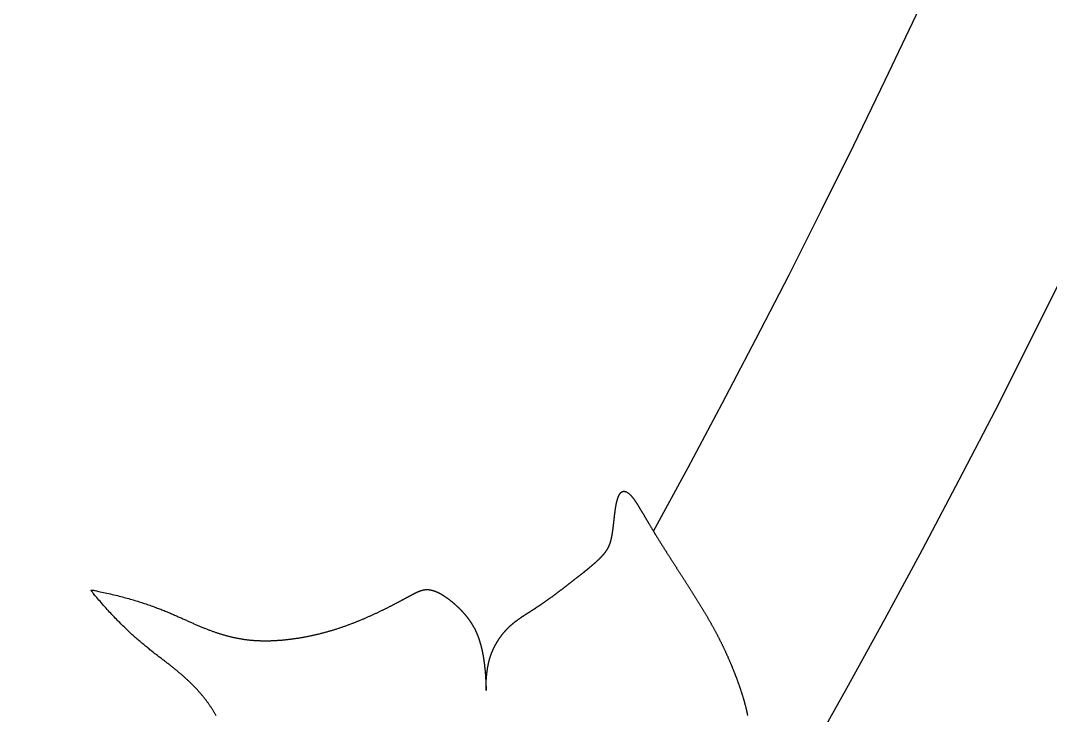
# Model space of a CAD drawing. Header units: feet. Extents: x 0 to 841, y 0 to 594.
# Drawn here: x 658.652 to 659.848, y 126.778 to 127.585 of the extents above; entities that cross this region are included whole.
import ezdxf

# ---------------------------------------------------------------- set-up
doc = ezdxf.new("R2010")
doc.units = ezdxf.units.FT
doc.header["$MEASUREMENT"] = 0
doc.layers.add('LOGO', color=7, linetype='Continuous')

# ---------------------------------------------------------------- blocks, each defined once
blk = doc.blocks.new('YOTA')
h = blk.add_hatch(color=1)
edge = h.paths.add_edge_path()
edge.add_arc((302.8865, 246.9749), 39.995, 0, 360)
edge = h.paths.add_edge_path(flags=16)
edge.add_arc((302.8865, 246.9749), 39.7003, 0, 360)
at = {"color": 2}
blk.add_lwpolyline([(331.4843, 229.7131), (331.483, 229.7153), (331.4818, 229.7174), (331.4805, 229.7196), (331.4792, 229.7217), (331.478, 229.7239), (331.4767, 229.726), (331.4754, 229.7281), (331.4741, 229.7302), (331.4728, 229.7323), (331.4715, 229.7344), (331.4702, 229.7364), (331.4689, 229.7385), (331.4675, 229.7406), (331.4662, 229.7426), (331.4649, 229.7446), (331.4635, 229.7467), (331.4621, 229.7487), (331.4608, 229.7507), (331.4594, 229.7527), (331.458, 229.7547), (331.4566, 229.7567), (331.4552, 229.7587), (331.4538, 229.7607), (331.4524, 229.7627), (331.4509, 229.7646), (331.4495, 229.7666), (331.448, 229.7686), (331.4466, 229.7705), (331.4451, 229.7725), (331.4436, 229.7744), (331.4421, 229.7763), (331.4406, 229.7783), (331.4391, 229.7802), (331.4375, 229.7821), (331.436, 229.7841), (331.4344, 229.786), (331.4329, 229.7879), (331.4313, 229.7898), (331.4297, 229.7917), (331.4281, 229.7936), (331.4265, 229.7955), (331.4248, 229.7974), (331.4232, 229.7993), (331.4215, 229.8012), (331.4199, 229.803), (331.4182, 229.8049), (331.4165, 229.8068), (331.4148, 229.8087), (331.4131, 229.8106), (331.4113, 229.8124), (331.4096, 229.8143), (331.4078, 229.8162), (331.406, 229.818), (331.4042, 229.8199), (331.4024, 229.8218), (331.4006, 229.8237), (331.3988, 229.8255), (331.3969, 229.8274), (331.395, 229.8293), (331.3932, 229.8311), (331.3913, 229.833), (331.3893, 229.8349), (331.3874, 229.8367), (331.3855, 229.8386), (331.3835, 229.8405), (331.3815, 229.8424), (331.3795, 229.8442), (331.3775, 229.8461), (331.3755, 229.848), (331.3734, 229.8499), (331.3714, 229.8518), (331.3693, 229.8536), (331.3672, 229.8555), (331.365, 229.8574), (331.3629, 229.8593), (331.3607, 229.8612), (331.3586, 229.8631), (331.3564, 229.865), (331.3542, 229.8669), (331.3519, 229.8688), (331.3497, 229.8707), (331.3474, 229.8727), (331.3451, 229.8746), (331.3428, 229.8765), (331.3405, 229.8785), (331.3381, 229.8804), (331.3358, 229.8823), (331.3334, 229.8843), (331.331, 229.8862), (331.3285, 229.8882), (331.3261, 229.8902), (331.3236, 229.8921), (331.3211, 229.8941), (331.3186, 229.8961), (331.3161, 229.8981), (331.3135, 229.9001), (331.3109, 229.9021), (331.3083, 229.9041), (331.3057, 229.9062), (331.3031, 229.9082), (331.3004, 229.9103), (331.2977, 229.9123), (331.295, 229.9144), (331.2922, 229.9165), (331.2895, 229.9186), (331.2867, 229.9208), (331.2839, 229.9229), (331.2811, 229.9251), (331.2782, 229.9272), (331.2753, 229.9294), (331.2724, 229.9317), (331.2695, 229.9339), (331.2666, 229.9362), (331.2636, 229.9385), (331.2606, 229.9408), (331.2576, 229.9431), (331.2545, 229.9455), (331.2515, 229.9479), (331.2484, 229.9503), (331.2453, 229.9528), (331.2421, 229.9553), (331.2389, 229.9578), (331.2357, 229.9604), (331.2325, 229.963), (331.2293, 229.9656), (331.226, 229.9683), (331.2227, 229.971), (331.2194, 229.9737), (331.216, 229.9765), (331.2126, 229.9793), (331.2092, 229.9822), (331.2058, 229.9851), (331.2023, 229.9881), (331.1989, 229.9911), (331.1953, 229.9941), (331.1918, 229.9972), (331.1882, 230.0003), (331.1846, 230.0035), (331.181, 230.0067), (331.1773, 230.01), (331.1737, 230.0134), (331.17, 230.0168), (331.1662, 230.0202), (331.1624, 230.0237), (331.1587, 230.0273), (331.1548, 230.0309), (331.151, 230.0346), (331.1471, 230.0383), (331.1432, 230.0421), (331.1392, 230.0459), (331.1353, 230.0499), (331.1313, 230.0538), (331.1272, 230.0579), (331.1232, 230.062), (331.1191, 230.0662), (331.1149, 230.0704), (331.1108, 230.0747), (331.1066, 230.0791), (331.1024, 230.0835), (331.0981, 230.0881), (331.0939, 230.0927), (331.0896, 230.0973), (331.0852, 230.1021), (331.0808, 230.1069), (331.0764, 230.1118), (331.072, 230.1168), (331.0675, 230.1218), (331.0631, 230.1269), (331.0587, 230.1319), (331.0544, 230.1369), (331.0502, 230.1417), (331.0462, 230.1464), (331.0424, 230.1508), (331.0389, 230.155), (331.0356, 230.1588), (331.0327, 230.1622), (331.0302, 230.1652), (331.028, 230.1678), (331.0262, 230.1701), (331.0247, 230.172), (331.0236, 230.1735), (331.0227, 230.1748), (331.0221, 230.1758), (331.0217, 230.1767), (331.0217, 230.1773), (331.0218, 230.1778), (331.0221, 230.1781), (331.0227, 230.1783), (331.0236, 230.1784), (331.0248, 230.1784), (331.0264, 230.1782), (331.0283, 230.1779), (331.0307, 230.1775), (331.0335, 230.177), (331.0368, 230.1763), (331.0407, 230.1755), (331.045, 230.1746), (331.0499, 230.1735), (331.0553, 230.1724), (331.061, 230.1712), (331.067, 230.1699), (331.0732, 230.1685), (331.0796, 230.167), (331.0862, 230.1656), (331.0927, 230.164), (331.0993, 230.1625), (331.1058, 230.161), (331.1122, 230.1594), (331.1185, 230.1578), (331.1247, 230.1563), (331.1309, 230.1547), (331.137, 230.1531), (331.143, 230.1515), (331.1489, 230.1499), (331.1547, 230.1483), (331.1605, 230.1467), (331.1662, 230.1451), (331.1718, 230.1435), (331.1773, 230.1418), (331.1828, 230.1402), (331.1882, 230.1386), (331.1936, 230.1369), (331.1988, 230.1353), (331.204, 230.1336), (331.2091, 230.132), (331.2142, 230.1303), (331.2192, 230.1287), (331.2241, 230.127), (331.229, 230.1254), (331.2338, 230.1237), (331.2386, 230.1221), (331.2432, 230.1204), (331.2479, 230.1188), (331.2524, 230.1171), (331.257, 230.1154), (331.2614, 230.1138), (331.2658, 230.1121), (331.2702, 230.1105), (331.2745, 230.1088), (331.2787, 230.1072), (331.2829, 230.1056), (331.287, 230.1039), (331.2911, 230.1023), (331.2951, 230.1006), (331.2991, 230.099), (331.3031, 230.0974), (331.307, 230.0958), (331.3108, 230.0942), (331.3147, 230.0926), (331.3184, 230.091), (331.3222, 230.0894), (331.3258, 230.0878), (331.3295, 230.0862), (331.3331, 230.0846), (331.3367, 230.0831), (331.3402, 230.0815), (331.3437, 230.08), (331.3472, 230.0784), (331.3506, 230.0769), (331.354, 230.0754), (331.3573, 230.0739), (331.3607, 230.0724), (331.364, 230.0709), (331.3673, 230.0694), (331.3705, 230.068), (331.3737, 230.0665), (331.3769, 230.0651), (331.3801, 230.0636), (331.3832, 230.0622), (331.3863, 230.0608), (331.3894, 230.0594), (331.3925, 230.0581), (331.3956, 230.0567), (331.3986, 230.0554), (331.4016, 230.054), (331.4046, 230.0527), (331.4076, 230.0514), (331.4105, 230.0501), (331.4135, 230.0489), (331.4164, 230.0476), (331.4193, 230.0464), (331.4222, 230.0451), (331.4251, 230.0439), (331.428, 230.0427), (331.4308, 230.0416), (331.4336, 230.0404), (331.4365, 230.0392), (331.4393, 230.0381), (331.4421, 230.037), (331.4449, 230.0359), (331.4476, 230.0348), (331.4504, 230.0337), (331.4531, 230.0327), (331.4558, 230.0316), (331.4586, 230.0306), (331.4613, 230.0296), (331.464, 230.0286), (331.4666, 230.0276), (331.4693, 230.0266), (331.472, 230.0257), (331.4746, 230.0247), (331.4773, 230.0238), (331.4799, 230.0229), (331.4825, 230.022), (331.4851, 230.0211), (331.4877, 230.0202), (331.4903, 230.0194), (331.4929, 230.0185), (331.4955, 230.0177), (331.498, 230.0169), (331.5006, 230.0161), (331.5031, 230.0153), (331.5057, 230.0145), (331.5082, 230.0138), (331.5107, 230.013), (331.5132, 230.0123), (331.5157, 230.0116), (331.5183, 230.0109), (331.5207, 230.0102), (331.5232, 230.0095), (331.5257, 230.0089), (331.5282, 230.0082), (331.5307, 230.0076), (331.5332, 230.0069), (331.5356, 230.0063), (331.5381, 230.0057), (331.5405, 230.0051), (331.543, 230.0046), (331.5454, 230.004), (331.5479, 230.0035), (331.5503, 230.0029), (331.5527, 230.0024), (331.5552, 230.0019), (331.5576, 230.0014), (331.56, 230.0009), (331.5625, 230.0004), (331.5649, 230), (331.5673, 229.9995), (331.5697, 229.9991), (331.5721, 229.9987), (331.5746, 229.9982), (331.577, 229.9978), (331.5794, 229.9975), (331.5818, 229.9971), (331.5842, 229.9967), (331.5866, 229.9964), (331.5891, 229.996), (331.5915, 229.9957), (331.5939, 229.9954), (331.5963, 229.9951), (331.5987, 229.9948), (331.6011, 229.9945), (331.6036, 229.9942), (331.606, 229.994), (331.6084, 229.9937), (331.6108, 229.9935), (331.6133, 229.9932), (331.6157, 229.993), (331.6182, 229.9928), (331.6206, 229.9926), (331.623, 229.9924), (331.6255, 229.9923), (331.6279, 229.9921), (331.6304, 229.992), (331.6329, 229.9918), (331.6353, 229.9917), (331.6378, 229.9916), (331.6403, 229.9915), (331.6428, 229.9914), (331.6452, 229.9913), (331.6477, 229.9912), (331.6502, 229.9911), (331.6527, 229.9911), (331.6553, 229.991), (331.6578, 229.991), (331.6603, 229.991), (331.6628, 229.9909), (331.6654, 229.9909), (331.6679, 229.9909), (331.6705, 229.991), (331.673, 229.991), (331.6756, 229.991), (331.6782, 229.9911), (331.6807, 229.9911), (331.6833, 229.9912), (331.6859, 229.9912), (331.6885, 229.9913), (331.6911, 229.9914), (331.6937, 229.9915), (331.6964, 229.9916), (331.699, 229.9918), (331.7016, 229.9919), (331.7042, 229.992), (331.7069, 229.9922), (331.7095, 229.9923), (331.7122, 229.9925), (331.7148, 229.9927), (331.7175, 229.9929), (331.7202, 229.9931), (331.7228, 229.9933), (331.7255, 229.9935), (331.7282, 229.9937), (331.7309, 229.994), (331.7336, 229.9942), (331.7363, 229.9945), (331.739, 229.9947), (331.7417, 229.995), (331.7444, 229.9953), (331.7471, 229.9956), (331.7498, 229.9959), (331.7526, 229.9962), (331.7553, 229.9965), (331.758, 229.9969), (331.7608, 229.9972), (331.7635, 229.9976), (331.7662, 229.9979), (331.769, 229.9983), (331.7717, 229.9987), (331.7745, 229.9991), (331.7772, 229.9995), (331.78, 229.9999), (331.7828, 230.0003), (331.7855, 230.0007), (331.7883, 230.0011), (331.7911, 230.0016), (331.7938, 230.002), (331.7966, 230.0025), (331.7994, 230.003), (331.8022, 230.0035), (331.805, 230.0039), (331.8077, 230.0044), (331.8105, 230.005), (331.8133, 230.0055), (331.8161, 230.006), (331.8189, 230.0065), (331.8217, 230.0071), (331.8245, 230.0076), (331.8273, 230.0082), (331.8301, 230.0088), (331.8329, 230.0094), (331.8357, 230.0099), (331.8385, 230.0105), (331.8413, 230.0112), (331.8441, 230.0118), (331.8469, 230.0124), (331.8497, 230.013), (331.8525, 230.0137), (331.8553, 230.0143), (331.8581, 230.015), (331.8609, 230.0157), (331.8637, 230.0163), (331.8665, 230.017), (331.8693, 230.0177), (331.8721, 230.0184), (331.8749, 230.0191), (331.8777, 230.0199), (331.8805, 230.0206), (331.8833, 230.0213), (331.8861, 230.0221), (331.8889, 230.0228), (331.8917, 230.0236), (331.8945, 230.0244), (331.8973, 230.0252), (331.9001, 230.026), (331.9029, 230.0268), (331.9057, 230.0276), (331.9084, 230.0284), (331.9112, 230.0292), (331.914, 230.0301), (331.9168, 230.0309), (331.9196, 230.0318), (331.9224, 230.0326), (331.9251, 230.0335), (331.9279, 230.0344), (331.9307, 230.0353), (331.9335, 230.0362), (331.9362, 230.0371), (331.939, 230.038), (331.9418, 230.0389), (331.9445, 230.0398), (331.9473, 230.0408), (331.95, 230.0417), (331.9528, 230.0426), (331.9555, 230.0436), (331.9583, 230.0446), (331.961, 230.0455), (331.9637, 230.0465), (331.9664, 230.0475), (331.9692, 230.0485), (331.9719, 230.0495), (331.9746, 230.0505), (331.9773, 230.0515), (331.98, 230.0525), (331.9827, 230.0535), (331.9854, 230.0546), (331.9881, 230.0556), (331.9908, 230.0566), (331.9934, 230.0577), (331.9961, 230.0587), (331.9988, 230.0598), (332.0014, 230.0608), (332.004, 230.0619), (332.0067, 230.0629), (332.0093, 230.064), (332.0119, 230.0651), (332.0146, 230.0661), (332.0172, 230.0672), (332.0198, 230.0683), (332.0224, 230.0694), (332.0249, 230.0705), (332.0275, 230.0716), (332.0301, 230.0726), (332.0326, 230.0737), (332.0352, 230.0748), (332.0377, 230.0759), (332.0403, 230.077), (332.0428, 230.0781), (332.0453, 230.0792), (332.0478, 230.0803), (332.0503, 230.0814), (332.0528, 230.0825), (332.0552, 230.0836), (332.0577, 230.0847), (332.0601, 230.0859), (332.0626, 230.087), (332.065, 230.0881), (332.0674, 230.0892), (332.0698, 230.0903), (332.0722, 230.0914), (332.0746, 230.0925), (332.077, 230.0936), (332.0793, 230.0947), (332.0817, 230.0958), (332.084, 230.0969), (332.0863, 230.098), (332.0886, 230.0991), (332.0909, 230.1002), (332.0932, 230.1013), (332.0955, 230.1024), (332.0977, 230.1035), (332.1, 230.1045), (332.1022, 230.1056), (332.1044, 230.1067), (332.1066, 230.1078), (332.1088, 230.1089), (332.111, 230.1099), (332.1131, 230.111), (332.1153, 230.1121), (332.1174, 230.1131), (332.1195, 230.1142), (332.1216, 230.1152), (332.1237, 230.1163), (332.1257, 230.1173), (332.1278, 230.1184), (332.1298, 230.1194), (332.1318, 230.1204), (332.1338, 230.1214), (332.1358, 230.1224), (332.1377, 230.1235), (332.1397, 230.1245), (332.1416, 230.1255), (332.1435, 230.1265), (332.1454, 230.1274), (332.1473, 230.1284), (332.1492, 230.1294), (332.151, 230.1304), (332.1528, 230.1313), (332.1546, 230.1323), (332.1564, 230.1332), (332.1582, 230.1341), (332.1599, 230.1351), (332.1617, 230.136), (332.1634, 230.1369), (332.1651, 230.1378), (332.1667, 230.1387), (332.1684, 230.1396), (332.17, 230.1405), (332.1716, 230.1414), (332.1732, 230.1422), (332.1748, 230.1431), (332.1764, 230.1439), (332.1779, 230.1448), (332.1794, 230.1456), (332.181, 230.1464), (332.1824, 230.1472), (332.1839, 230.148), (332.1854, 230.1488), (332.1868, 230.1496), (332.1882, 230.1504), (332.1896, 230.1511), (332.191, 230.1519), (332.1924, 230.1526), (332.1937, 230.1534), (332.1951, 230.1541), (332.1964, 230.1548), (332.1977, 230.1555), (332.199, 230.1562), (332.2002, 230.1569), (332.2015, 230.1576), (332.2028, 230.1583), (332.204, 230.1589), (332.2052, 230.1596), (332.2064, 230.1602), (332.2076, 230.1609), (332.2088, 230.1615), (332.2099, 230.1621), (332.2111, 230.1627), (332.2122, 230.1633), (332.2134, 230.1639), (332.2145, 230.1645), (332.2156, 230.165), (332.2167, 230.1656), (332.2178, 230.1661), (332.2188, 230.1667), (332.2199, 230.1672), (332.2209, 230.1677), (332.222, 230.1682), (332.223, 230.1687), (332.224, 230.1692), (332.225, 230.1697), (332.226, 230.1702), (332.227, 230.1706), (332.228, 230.1711), (332.229, 230.1715), (332.2299, 230.1719), (332.2309, 230.1723), (332.2319, 230.1727), (332.2328, 230.1731), (332.2337, 230.1735), (332.2347, 230.1739), (332.2356, 230.1743), (332.2365, 230.1746), (332.2374, 230.175), (332.2383, 230.1753), (332.2392, 230.1756), (332.2401, 230.176), (332.241, 230.1763), (332.2418, 230.1766), (332.2427, 230.1768), (332.2436, 230.1771), (332.2445, 230.1774), (332.2453, 230.1776), (332.2462, 230.1779), (332.247, 230.1781), (332.2479, 230.1783), (332.2487, 230.1785), (332.2496, 230.1787), (332.2504, 230.1789), (332.2512, 230.1791), (332.2521, 230.1792), (332.2529, 230.1794), (332.2537, 230.1795), (332.2546, 230.1797), (332.2554, 230.1798), (332.2562, 230.1799), (332.2571, 230.18), (332.2579, 230.1801), (332.2587, 230.1802), (332.2595, 230.1803), (332.2604, 230.1803), (332.2612, 230.1804), (332.262, 230.1804), (332.2628, 230.1804), (332.2637, 230.1804), (332.2645, 230.1804), (332.2653, 230.1804), (332.2662, 230.1804), (332.267, 230.1804), (332.2678, 230.1803), (332.2687, 230.1803), (332.2695, 230.1802), (332.2704, 230.1801), (332.2712, 230.18), (332.2721, 230.1799), (332.2729, 230.1798), (332.2738, 230.1797), (332.2747, 230.1796), (332.2755, 230.1794), (332.2764, 230.1793), (332.2773, 230.1791), (332.2781, 230.1789), (332.279, 230.1787), (332.2799, 230.1785), (332.2808, 230.1783), (332.2817, 230.1781), (332.2826, 230.1778), (332.2835, 230.1776), (332.2844, 230.1773), (332.2853, 230.1771), (332.2862, 230.1768), (332.2871, 230.1765), (332.288, 230.1762), (332.289, 230.1759), (332.2899, 230.1756), (332.2908, 230.1753), (332.2917, 230.1749), (332.2927, 230.1746), (332.2936, 230.1742), (332.2945, 230.1739), (332.2955, 230.1735), (332.2964, 230.1731), (332.2974, 230.1727), (332.2983, 230.1723), (332.2993, 230.1719), (332.3002, 230.1715), (332.3012, 230.171), (332.3021, 230.1706), (332.3031, 230.1701), (332.3041, 230.1697), (332.305, 230.1692), (332.306, 230.1687), (332.3069, 230.1682), (332.3079, 230.1677), (332.3089, 230.1672), (332.3099, 230.1667), (332.3108, 230.1662), (332.3118, 230.1657), (332.3128, 230.1652), (332.3138, 230.1646), (332.3148, 230.1641), (332.3157, 230.1635), (332.3167, 230.1629), (332.3177, 230.1624), (332.3187, 230.1618), (332.3197, 230.1612), (332.3207, 230.1606), (332.3217, 230.16), (332.3227, 230.1594), (332.3236, 230.1588), (332.3246, 230.1581), (332.3256, 230.1575), (332.3266, 230.1569), (332.3276, 230.1562), (332.3286, 230.1556), (332.3296, 230.1549), (332.3306, 230.1542), (332.3316, 230.1536), (332.3326, 230.1529), (332.3336, 230.1522), (332.3346, 230.1515), (332.3356, 230.1508), (332.3366, 230.1501), (332.3376, 230.1494), (332.3386, 230.1487), (332.3396, 230.1479), (332.3406, 230.1472), (332.3416, 230.1465), (332.3426, 230.1457), (332.3436, 230.145), (332.3446, 230.1442), (332.3456, 230.1435), (332.3466, 230.1427), (332.3476, 230.142), (332.3485, 230.1412), (332.3495, 230.1404), (332.3505, 230.1396), (332.3515, 230.1388), (332.3525, 230.138), (332.3535, 230.1373), (332.3545, 230.1365), (332.3555, 230.1356), (332.3565, 230.1348), (332.3574, 230.134), (332.3584, 230.1332), (332.3594, 230.1324), (332.3604, 230.1316), (332.3614, 230.1307), (332.3623, 230.1299), (332.3633, 230.1291), (332.3643, 230.1282), (332.3652, 230.1274), (332.3662, 230.1265), (332.3672, 230.1257), (332.3681, 230.1248), (332.3691, 230.1239), (332.3701, 230.1231), (332.371, 230.1222), (332.372, 230.1213), (332.3729, 230.1205), (332.3739, 230.1196), (332.3748, 230.1187), (332.3758, 230.1178), (332.3767, 230.1169), (332.3777, 230.1161), (332.3786, 230.1152), (332.3795, 230.1143), (332.3805, 230.1134), (332.3814, 230.1125), (332.3823, 230.1115), (332.3833, 230.1106), (332.3842, 230.1097), (332.3851, 230.1088), (332.386, 230.1079), (332.3869, 230.107), (332.3879, 230.106), (332.3888, 230.1051), (332.3897, 230.1042), (332.3906, 230.1032), (332.3915, 230.1023), (332.3924, 230.1013), (332.3933, 230.1004), (332.3941, 230.0994), (332.395, 230.0985), (332.3959, 230.0975), (332.3968, 230.0965), (332.3977, 230.0956), (332.3985, 230.0946), (332.3994, 230.0936), (332.4003, 230.0926), (332.4011, 230.0917), (332.402, 230.0907), (332.4029, 230.0897), (332.4037, 230.0887), (332.4046, 230.0877), (332.4054, 230.0867), (332.4063, 230.0857), (332.4071, 230.0847), (332.4079, 230.0836), (332.4088, 230.0826), (332.4096, 230.0816), (332.4104, 230.0806), (332.4112, 230.0795), (332.412, 230.0785), (332.4128, 230.0775), (332.4137, 230.0764), (332.4145, 230.0754), (332.4153, 230.0743), (332.416, 230.0733), (332.4168, 230.0722), (332.4176, 230.0711), (332.4184, 230.0701), (332.4192, 230.069), (332.4199, 230.0679), (332.4207, 230.0668), (332.4215, 230.0657), (332.4222, 230.0647), (332.423, 230.0636), (332.4237, 230.0625), (332.4245, 230.0613), (332.4252, 230.0602), (332.426, 230.0591), (332.4267, 230.058), (332.4274, 230.0569), (332.4281, 230.0558), (332.4289, 230.0546), (332.4296, 230.0535), (332.4303, 230.0523), (332.431, 230.0512), (332.4317, 230.05), (332.4324, 230.0489), (332.4331, 230.0477), (332.4337, 230.0466), (332.4344, 230.0454), (332.4351, 230.0442), (332.4358, 230.043), (332.4364, 230.0419), (332.4371, 230.0407), (332.4377, 230.0395), (332.4384, 230.0383), (332.439, 230.0371), (332.4396, 230.0359), (332.4403, 230.0347), (332.4409, 230.0334), (332.4415, 230.0322), (332.4421, 230.031), (332.4427, 230.0297), (332.4433, 230.0285), (332.4439, 230.0273), (332.4445, 230.026), (332.4451, 230.0248), (332.4457, 230.0235), (332.4462, 230.0222), (332.4468, 230.021), (332.4474, 230.0197), (332.4479, 230.0184), (332.4485, 230.0171), (332.449, 230.0159), (332.4496, 230.0146), (332.4501, 230.0133), (332.4506, 230.012), (332.4511, 230.0106), (332.4516, 230.0093), (332.4522, 230.008), (332.4527, 230.0067), (332.4531, 230.0054), (332.4536, 230.004), (332.4541, 230.0027), (332.4546, 230.0014), (332.4551, 230), (332.4555, 229.9987), (332.456, 229.9973), (332.4565, 229.996), (332.4569, 229.9946), (332.4574, 229.9932), (332.4578, 229.9919), (332.4582, 229.9905), (332.4587, 229.9891), (332.4591, 229.9878), (332.4595, 229.9864), (332.4599, 229.985), (332.4603, 229.9836), (332.4607, 229.9822), (332.4611, 229.9808), (332.4615, 229.9795), (332.4619, 229.9781), (332.4623, 229.9767), (332.4627, 229.9753), (332.463, 229.9739), (332.4634, 229.9725), (332.4638, 229.9711), (332.4641, 229.9696), (332.4645, 229.9682), (332.4648, 229.9668), (332.4652, 229.9654), (332.4655, 229.964), (332.4659, 229.9626), (332.4662, 229.9612), (332.4665, 229.9598), (332.4668, 229.9583), (332.4672, 229.9569), (332.4675, 229.9555), (332.4678, 229.9541), (332.4681, 229.9526), (332.4684, 229.9512), (332.4687, 229.9498), (332.469, 229.9484), (332.4692, 229.9469), (332.4695, 229.9455), (332.4698, 229.9441), (332.4701, 229.9427), (332.4703, 229.9413), (332.4706, 229.9398), (332.4709, 229.9384), (332.4711, 229.937), (332.4714, 229.9356), (332.4716, 229.9341), (332.4719, 229.9327), (332.4721, 229.9313), (332.4724, 229.9299), (332.4726, 229.9284), (332.4728, 229.927), (332.473, 229.9256), (332.4733, 229.9242), (332.4735, 229.9228), (332.4737, 229.9214), (332.4739, 229.92), (332.4741, 229.9185), (332.4743, 229.9171), (332.4745, 229.9157), (332.4747, 229.9143), (332.4749, 229.9129), (332.4751, 229.9115), (332.4753, 229.9101), (332.4755, 229.9087), (332.4757, 229.9073), (332.4758, 229.9059), (332.476, 229.9046), (332.4762, 229.9032), (332.4764, 229.9018), (332.4765, 229.9004), (332.4767, 229.899), (332.4768, 229.8977), (332.477, 229.8963), (332.4772, 229.8949), (332.4773, 229.8936), (332.4775, 229.8922), (332.4776, 229.8908), (332.4777, 229.8895), (332.4779, 229.8881), (332.478, 229.8868), (332.4781, 229.8854), (332.4783, 229.8841), (332.4784, 229.8828), (332.4785, 229.8814), (332.4787, 229.8801), (332.4788, 229.8788), (332.4789, 229.8775), (332.479, 229.8762), (332.4791, 229.8749), (332.4792, 229.8736), (332.4793, 229.8723), (332.4794, 229.871), (332.4796, 229.8697), (332.4797, 229.8684), (332.4798, 229.8672), (332.4798, 229.8659), (332.4799, 229.8647), (332.48, 229.8634), (332.4801, 229.8622), (332.4802, 229.8609), (332.4803, 229.8597), (332.4804, 229.8585), (332.4805, 229.8573), (332.4805, 229.8561), (332.4806, 229.8549), (332.4807, 229.8537), (332.4808, 229.8525), (332.4808, 229.8514), (332.4809, 229.8502), (332.481, 229.8491), (332.481, 229.848), (332.4811, 229.8468), (332.4812, 229.8457), (332.4812, 229.8446), (332.4813, 229.8435), (332.4813, 229.8424), (332.4814, 229.8414), (332.4815, 229.8403), (332.4815, 229.8393), (332.4816, 229.8382), (332.4816, 229.8372), (332.4817, 229.8362), (332.4817, 229.8352), (332.4817, 229.8342), (332.4818, 229.8333), (332.4818, 229.8323), (332.4819, 229.8314), (332.4819, 229.8305), (332.4819, 229.8295), (332.482, 229.8286), (332.482, 229.8278), (332.482, 229.8269), (332.4821, 229.826), (332.4821, 229.8252), (332.4821, 229.8244), (332.4821, 229.8236), (332.4822, 229.8228), (332.4822, 229.822), (332.4822, 229.8213), (332.4822, 229.8205), (332.4823, 229.8198), (332.4823, 229.8191), (332.4823, 229.8184), (332.4823, 229.8177), (332.4823, 229.8171), (332.4823, 229.8164), (332.4824, 229.8158), (332.4824, 229.8152), (332.4824, 229.8146), (332.4824, 229.8141), (332.4824, 229.8135), (332.4824, 229.813), (332.4824, 229.8125), (332.4824, 229.812), (332.4824, 229.8116), (332.4824, 229.8111), (332.4824, 229.8107), (332.4824, 229.8103), (332.4824, 229.81), (332.4824, 229.8096), (332.4824, 229.8093), (332.4824, 229.809), (332.4824, 229.8087), (332.4824, 229.8084), (332.4824, 229.8081), (332.4824, 229.8079), (332.4824, 229.8077), (332.4824, 229.8075), (332.4824, 229.8074), (332.4824, 229.8073), (332.4824, 229.8072), (332.4824, 229.8071), (332.4824, 229.807), (332.4824, 229.807), (332.4824, 229.807), (332.4824, 229.807), (332.4824, 229.807), (332.4824, 229.8071), (332.4824, 229.8072), (332.4824, 229.8073), (332.4824, 229.8075), (332.4823, 229.8076), (332.4823, 229.8078), (332.4823, 229.8081), (332.4823, 229.8083), (332.4823, 229.8086), (332.4823, 229.8089), (332.4823, 229.8092), (332.4823, 229.8096), (332.4823, 229.81), (332.4823, 229.8104), (332.4823, 229.8108), (332.4823, 229.8113), (332.4823, 229.8118), (332.4823, 229.8123), (332.4822, 229.8128), (332.4822, 229.8134), (332.4822, 229.8139), (332.4822, 229.8146), (332.4822, 229.8152), (332.4822, 229.8158), (332.4822, 229.8165), (332.4822, 229.8172), (332.4822, 229.8179), (332.4822, 229.8187), (332.4823, 229.8194), (332.4823, 229.8202), (332.4823, 229.821), (332.4823, 229.8219), (332.4823, 229.8227), (332.4823, 229.8236), (332.4823, 229.8245), (332.4824, 229.8254), (332.4824, 229.8263), (332.4824, 229.8272), (332.4824, 229.8282), (332.4825, 229.8292), (332.4825, 229.8302), (332.4825, 229.8312), (332.4826, 229.8322), (332.4826, 229.8333), (332.4826, 229.8343), (332.4827, 229.8354), (332.4827, 229.8365), (332.4828, 229.8376), (332.4828, 229.8387), (332.4829, 229.8399), (332.483, 229.841), (332.483, 229.8422), (332.4831, 229.8434), (332.4832, 229.8446), (332.4832, 229.8458), (332.4833, 229.847), (332.4834, 229.8483), (332.4835, 229.8495), (332.4836, 229.8508), (332.4837, 229.852), (332.4838, 229.8533), (332.4839, 229.8546), (332.484, 229.8559), (332.4841, 229.8572), (332.4842, 229.8586), (332.4843, 229.8599), (332.4845, 229.8613), (332.4846, 229.8626), (332.4847, 229.864), (332.4849, 229.8653), (332.485, 229.8667), (332.4852, 229.8681), (332.4853, 229.8695), (332.4855, 229.8709), (332.4856, 229.8723), (332.4858, 229.8737), (332.486, 229.8751), (332.4862, 229.8766), (332.4864, 229.878), (332.4866, 229.8794), (332.4868, 229.8809), (332.487, 229.8823), (332.4872, 229.8838), (332.4874, 229.8852), (332.4876, 229.8867), (332.4879, 229.8882), (332.4881, 229.8896), (332.4883, 229.8911), (332.4886, 229.8926), (332.4888, 229.894), (332.4891, 229.8955), (332.4894, 229.897), (332.4897, 229.8984), (332.4899, 229.8999), (332.4902, 229.9014), (332.4905, 229.9029), (332.4908, 229.9044), (332.4911, 229.9058), (332.4915, 229.9073), (332.4918, 229.9088), (332.4921, 229.9103), (332.4925, 229.9117), (332.4928, 229.9132), (332.4932, 229.9147), (332.4936, 229.9161), (332.4939, 229.9176), (332.4943, 229.919), (332.4947, 229.9205), (332.4951, 229.9219), (332.4955, 229.9234), (332.4959, 229.9248), (332.4963, 229.9263), (332.4968, 229.9277), (332.4972, 229.9291), (332.4977, 229.9306), (332.4981, 229.932), (332.4986, 229.9334), (332.499, 229.9348), (332.4995, 229.9362), (332.5, 229.9376), (332.5005, 229.939), (332.501, 229.9404), (332.5015, 229.9418), (332.502, 229.9432), (332.5025, 229.9446), (332.5031, 229.946), (332.5036, 229.9473), (332.5041, 229.9487), (332.5047, 229.9501), (332.5053, 229.9514), (332.5058, 229.9528), (332.5064, 229.9541), (332.507, 229.9554), (332.5076, 229.9568), (332.5082, 229.9581), (332.5088, 229.9594), (332.5094, 229.9608), (332.51, 229.9621), (332.5106, 229.9634), (332.5112, 229.9647), (332.5119, 229.966), (332.5125, 229.9673), (332.5131, 229.9686), (332.5138, 229.9699), (332.5145, 229.9712), (332.5151, 229.9724), (332.5158, 229.9737), (332.5165, 229.975), (332.5172, 229.9762), (332.5178, 229.9775), (332.5185, 229.9787), (332.5192, 229.98), (332.52, 229.9812), (332.5207, 229.9825), (332.5214, 229.9837), (332.5221, 229.9849), (332.5228, 229.9861), (332.5236, 229.9873), (332.5243, 229.9885), (332.5251, 229.9897), (332.5258, 229.9909), (332.5266, 229.9921), (332.5273, 229.9933), (332.5281, 229.9945), (332.5289, 229.9957), (332.5297, 229.9968), (332.5304, 229.998), (332.5312, 229.9991), (332.532, 230.0003), (332.5328, 230.0014), (332.5336, 230.0026), (332.5344, 230.0037), (332.5352, 230.0048), (332.5361, 230.006), (332.5369, 230.0071), (332.5377, 230.0082), (332.5385, 230.0093), (332.5394, 230.0104), (332.5402, 230.0115), (332.541, 230.0126), (332.5419, 230.0137), (332.5427, 230.0147), (332.5436, 230.0158), (332.5445, 230.0169), (332.5453, 230.0179), (332.5462, 230.019), (332.5471, 230.02), (332.5479, 230.0211), (332.5488, 230.0221), (332.5497, 230.0231), (332.5506, 230.0241), (332.5515, 230.0252), (332.5524, 230.0262), (332.5533, 230.0272), (332.5542, 230.0282), (332.5551, 230.0292), (332.556, 230.0301), (332.5569, 230.0311), (332.5578, 230.0321), (332.5587, 230.0331), (332.5596, 230.034), (332.5605, 230.035), (332.5615, 230.0359), (332.5624, 230.0368), (332.5633, 230.0378), (332.5643, 230.0387), (332.5652, 230.0396), (332.5661, 230.0405), (332.5671, 230.0414), (332.568, 230.0424), (332.569, 230.0432), (332.5699, 230.0441), (332.5709, 230.045), (332.5718, 230.0459), (332.5728, 230.0468), (332.5738, 230.0476), (332.5747, 230.0485), (332.5757, 230.0493), (332.5766, 230.0502), (332.5776, 230.051), (332.5786, 230.0519), (332.5796, 230.0527), (332.5805, 230.0535), (332.5815, 230.0544), (332.5825, 230.0552), (332.5835, 230.056), (332.5845, 230.0568), (332.5855, 230.0576), (332.5865, 230.0584), (332.5875, 230.0592), (332.5885, 230.06), (332.5895, 230.0608), (332.5905, 230.0616), (332.5915, 230.0623), (332.5925, 230.0631), (332.5935, 230.0639), (332.5945, 230.0646), (332.5955, 230.0654), (332.5965, 230.0662), (332.5976, 230.0669), (332.5986, 230.0677), (332.5996, 230.0684), (332.6006, 230.0692), (332.6017, 230.0699), (332.6027, 230.0707), (332.6037, 230.0714), (332.6048, 230.0721), (332.6058, 230.0729), (332.6069, 230.0736), (332.6079, 230.0743), (332.609, 230.0751), (332.61, 230.0758), (332.6111, 230.0765), (332.6121, 230.0772), (332.6132, 230.078), (332.6142, 230.0787), (332.6153, 230.0794), (332.6164, 230.0801), (332.6175, 230.0808), (332.6185, 230.0815), (332.6196, 230.0823), (332.6207, 230.083), (332.6218, 230.0837), (332.6228, 230.0844), (332.6239, 230.0851), (332.625, 230.0858), (332.6261, 230.0865), (332.6272, 230.0872), (332.6283, 230.0879), (332.6294, 230.0887), (332.6305, 230.0894), (332.6316, 230.0901), (332.6327, 230.0908), (332.6338, 230.0915), (332.6349, 230.0922), (332.636, 230.0929), (332.6371, 230.0936), (332.6383, 230.0943), (332.6394, 230.0951), (332.6405, 230.0958), (332.6416, 230.0965), (332.6428, 230.0972), (332.6439, 230.0979), (332.645, 230.0986), (332.6462, 230.0994), (332.6473, 230.1001), (332.6484, 230.1008), (332.6496, 230.1015), (332.6507, 230.1023), (332.6519, 230.103), (332.653, 230.1037), (332.6542, 230.1045), (332.6554, 230.1052), (332.6565, 230.106), (332.6577, 230.1067), (332.6588, 230.1075), (332.66, 230.1082), (332.6612, 230.109), (332.6624, 230.1097), (332.6635, 230.1105), (332.6647, 230.1112), (332.6659, 230.112), (332.6671, 230.1128), (332.6683, 230.1136), (332.6694, 230.1143), (332.6706, 230.1151), (332.6718, 230.1159), (332.673, 230.1167), (332.6742, 230.1175), (332.6754, 230.1183), (332.6766, 230.1191), (332.6778, 230.1199), (332.679, 230.1207), (332.6802, 230.1215), (332.6815, 230.1223), (332.6827, 230.1232), (332.6839, 230.124), (332.6851, 230.1248), (332.6863, 230.1256), (332.6876, 230.1265), (332.6888, 230.1273), (332.69, 230.1282), (332.6912, 230.129), (332.6925, 230.1299), (332.6937, 230.1307), (332.6949, 230.1316), (332.6962, 230.1324), (332.6974, 230.1333), (332.6987, 230.1342), (332.6999, 230.135), (332.7012, 230.1359), (332.7024, 230.1368), (332.7037, 230.1377), (332.7049, 230.1386), (332.7062, 230.1395), (332.7074, 230.1403), (332.7087, 230.1412), (332.7099, 230.1421), (332.7112, 230.143), (332.7124, 230.1439), (332.7137, 230.1448), (332.715, 230.1458), (332.7162, 230.1467), (332.7175, 230.1476), (332.7187, 230.1485), (332.72, 230.1494), (332.7213, 230.1503), (332.7225, 230.1513), (332.7238, 230.1522), (332.7251, 230.1531), (332.7264, 230.154), (332.7276, 230.155), (332.7289, 230.1559), (332.7302, 230.1568), (332.7315, 230.1578), (332.7327, 230.1587), (332.734, 230.1597), (332.7353, 230.1606), (332.7366, 230.1616), (332.7378, 230.1625), (332.7391, 230.1635), (332.7404, 230.1644), (332.7417, 230.1654), (332.7429, 230.1663), (332.7442, 230.1673), (332.7455, 230.1682), (332.7468, 230.1692), (332.7481, 230.1701), (332.7493, 230.1711), (332.7506, 230.1721), (332.7519, 230.173), (332.7532, 230.174), (332.7545, 230.175), (332.7557, 230.1759), (332.757, 230.1769), (332.7583, 230.1779), (332.7596, 230.1788), (332.7609, 230.1798), (332.7621, 230.1808), (332.7634, 230.1818), (332.7647, 230.1827), (332.766, 230.1837), (332.7673, 230.1847), (332.7685, 230.1857), (332.7698, 230.1866), (332.7711, 230.1876), (332.7724, 230.1886), (332.7736, 230.1896), (332.7749, 230.1905), (332.7762, 230.1915), (332.7775, 230.1925), (332.7787, 230.1935), (332.78, 230.1944), (332.7813, 230.1954), (332.7825, 230.1964), (332.7838, 230.1974), (332.7851, 230.1984), (332.7864, 230.1993), (332.7876, 230.2003), (332.7889, 230.2013), (332.7901, 230.2023), (332.7914, 230.2032), (332.7927, 230.2042), (332.7939, 230.2052), (332.7952, 230.2062), (332.7964, 230.2071), (332.7977, 230.2081), (332.799, 230.2091), (332.8002, 230.21), (332.8015, 230.211), (332.8027, 230.212), (332.804, 230.213), (332.8052, 230.2139), (332.8064, 230.2149), (332.8077, 230.2159), (332.8089, 230.2168), (332.8102, 230.2178), (332.8114, 230.2187), (332.8126, 230.2197), (332.8139, 230.2207), (332.8151, 230.2216), (332.8163, 230.2226), (332.8175, 230.2235), (332.8188, 230.2245), (332.82, 230.2255), (332.8212, 230.2264), (332.8224, 230.2274), (332.8236, 230.2283), (332.8248, 230.2293), (332.826, 230.2302), (332.8272, 230.2312), (332.8284, 230.2321), (332.8296, 230.233), (332.8308, 230.234), (332.832, 230.2349), (332.8332, 230.2359), (332.8344, 230.2368), (332.8356, 230.2377), (332.8367, 230.2387), (332.8379, 230.2396), (332.8391, 230.2405), (332.8402, 230.2415), (332.8414, 230.2424), (332.8425, 230.2433), (332.8437, 230.2442), (332.8448, 230.2452), (332.846, 230.2461), (332.8471, 230.247), (332.8483, 230.2479), (332.8494, 230.2488), (332.8505, 230.2497), (332.8516, 230.2507), (332.8528, 230.2516), (332.8539, 230.2525), (332.855, 230.2534), (332.8561, 230.2543), (332.8572, 230.2552), (332.8583, 230.2561), (332.8593, 230.257), (332.8604, 230.2578), (332.8615, 230.2587), (332.8626, 230.2596), (332.8636, 230.2605), (332.8647, 230.2614), (332.8658, 230.2623), (332.8668, 230.2632), (332.8678, 230.264), (332.8689, 230.2649), (332.8699, 230.2658), (332.8709, 230.2666), (332.872, 230.2675), (332.873, 230.2684), (332.874, 230.2692), (332.875, 230.2701), (332.876, 230.2709), (332.877, 230.2718), (332.8779, 230.2726), (332.8789, 230.2735), (332.8799, 230.2743), (332.8809, 230.2752), (332.8818, 230.276), (332.8828, 230.2768), (332.8837, 230.2777), (332.8846, 230.2785), (332.8856, 230.2793), (332.8865, 230.2801), (332.8874, 230.281), (332.8883, 230.2818), (332.8892, 230.2826), (332.8901, 230.2834), (332.891, 230.2842), (332.8919, 230.285), (332.8927, 230.2858), (332.8936, 230.2866), (332.8944, 230.2874), (332.8953, 230.2882), (332.8961, 230.289), (332.897, 230.2898), (332.8978, 230.2905), (332.8986, 230.2913), (332.8994, 230.2921), (332.9002, 230.2928), (332.901, 230.2936), (332.9018, 230.2944), (332.9025, 230.2951), (332.9033, 230.2959), (332.9041, 230.2966), (332.9048, 230.2974), (332.9055, 230.2981), (332.9063, 230.2989), (332.907, 230.2996), (332.9077, 230.3003), (332.9084, 230.3011), (332.9091, 230.3018), (332.9098, 230.3025), (332.9105, 230.3032), (332.9112, 230.304), (332.9118, 230.3047), (332.9125, 230.3054), (332.9131, 230.3061), (332.9138, 230.3068), (332.9144, 230.3075), (332.915, 230.3082), (332.9156, 230.3089), (332.9162, 230.3096), (332.9168, 230.3103), (332.9174, 230.311), (332.918, 230.3117), (332.9186, 230.3124), (332.9192, 230.3131), (332.9197, 230.3137), (332.9203, 230.3144), (332.9208, 230.3151), (332.9214, 230.3158), (332.9219, 230.3165), (332.9224, 230.3171), (332.9229, 230.3178), (332.9235, 230.3185), (332.924, 230.3192), (332.9245, 230.3198), (332.9249, 230.3205), (332.9254, 230.3212), (332.9259, 230.3219), (332.9264, 230.3225), (332.9268, 230.3232), (332.9273, 230.3239), (332.9278, 230.3245), (332.9282, 230.3252), (332.9286, 230.3259), (332.9291, 230.3265), (332.9295, 230.3272), (332.9299, 230.3279), (332.9303, 230.3286), (332.9307, 230.3292), (332.9312, 230.3299), (332.9316, 230.3306), (332.9319, 230.3312), (332.9323, 230.3319), (332.9327, 230.3326), (332.9331, 230.3333), (332.9335, 230.3339), (332.9338, 230.3346), (332.9342, 230.3353), (332.9345, 230.336), (332.9349, 230.3367), (332.9352, 230.3373), (332.9356, 230.338), (332.9359, 230.3387), (332.9362, 230.3394), (332.9366, 230.3401), (332.9369, 230.3408), (332.9372, 230.3415), (332.9375, 230.3422), (332.9378, 230.3429), (332.9381, 230.3436), (332.9384, 230.3443), (332.9387, 230.345), (332.939, 230.3457), (332.9393, 230.3464), (332.9396, 230.3471), (332.9398, 230.3478), (332.9401, 230.3486), (332.9404, 230.3493), (332.9406, 230.35), (332.9409, 230.3507), (332.9412, 230.3515), (332.9414, 230.3522), (332.9417, 230.3529), (332.9419, 230.3537), (332.9422, 230.3544), (332.9424, 230.3552), (332.9426, 230.356), (332.9429, 230.3567), (332.9431, 230.3575), (332.9433, 230.3583), (332.9435, 230.359), (332.9438, 230.3598), (332.944, 230.3606), (332.9442, 230.3614), (332.9444, 230.3622), (332.9446, 230.363), (332.9448, 230.3638), (332.945, 230.3646), (332.9452, 230.3654), (332.9454, 230.3662), (332.9456, 230.367), (332.9458, 230.3679), (332.946, 230.3687), (332.9462, 230.3695), (332.9464, 230.3704), (332.9466, 230.3712), (332.9468, 230.3721), (332.9469, 230.3729), (332.9471, 230.3738), (332.9473, 230.3747), (332.9475, 230.3756), (332.9476, 230.3764), (332.9478, 230.3773), (332.948, 230.3782), (332.9481, 230.3791), (332.9483, 230.38), (332.9485, 230.3809), (332.9486, 230.3818), (332.9488, 230.3827), (332.949, 230.3837), (332.9491, 230.3846), (332.9493, 230.3855), (332.9494, 230.3864), (332.9496, 230.3874), (332.9497, 230.3883), (332.9499, 230.3893), (332.95, 230.3902), (332.9502, 230.3912), (332.9503, 230.3921), (332.9505, 230.3931), (332.9506, 230.394), (332.9507, 230.395), (332.9509, 230.396), (332.951, 230.3969), (332.9512, 230.3979), (332.9513, 230.3989), (332.9514, 230.3999), (332.9516, 230.4009), (332.9517, 230.4018), (332.9518, 230.4028), (332.952, 230.4038), (332.9521, 230.4048), (332.9522, 230.4058), (332.9523, 230.4068), (332.9525, 230.4078), (332.9526, 230.4088), (332.9527, 230.4098), (332.9528, 230.4108), (332.953, 230.4118), (332.9531, 230.4128), (332.9532, 230.4138), (332.9533, 230.4148), (332.9535, 230.4158), (332.9536, 230.4169), (332.9537, 230.4179), (332.9538, 230.4189), (332.9539, 230.4199), (332.954, 230.4209), (332.9542, 230.4219), (332.9543, 230.423), (332.9544, 230.424), (332.9545, 230.425), (332.9546, 230.426), (332.9547, 230.427), (332.9549, 230.4281), (332.955, 230.4291), (332.9551, 230.4301), (332.9552, 230.4311), (332.9553, 230.4321), (332.9554, 230.4332), (332.9555, 230.4342), (332.9557, 230.4352), (332.9558, 230.4362), (332.9559, 230.4372), (332.956, 230.4383), (332.9561, 230.4393), (332.9562, 230.4403), (332.9563, 230.4413), (332.9564, 230.4423), (332.9566, 230.4433), (332.9567, 230.4443), (332.9568, 230.4454), (332.9569, 230.4464), (332.957, 230.4474), (332.9571, 230.4484), (332.9572, 230.4494), (332.9574, 230.4504), (332.9575, 230.4514), (332.9576, 230.4524), (332.9577, 230.4534), (332.9578, 230.4544), (332.9579, 230.4554), (332.9581, 230.4563), (332.9582, 230.4573), (332.9583, 230.4583), (332.9584, 230.4593), (332.9585, 230.4603), (332.9587, 230.4613), (332.9588, 230.4622), (332.9589, 230.4632), (332.959, 230.4642), (332.9591, 230.4651), (332.9593, 230.4661), (332.9594, 230.4671), (332.9595, 230.468), (332.9597, 230.469), (332.9598, 230.4699), (332.9599, 230.4708), (332.96, 230.4718), (332.9602, 230.4727), (332.9603, 230.4737), (332.9604, 230.4746), (332.9606, 230.4755), (332.9607, 230.4764), (332.9608, 230.4773), (332.961, 230.4783), (332.9611, 230.4792), (332.9613, 230.4801), (332.9614, 230.481), (332.9615, 230.4819), (332.9617, 230.4828), (332.9618, 230.4836), (332.962, 230.4845), (332.9621, 230.4854), (332.9623, 230.4863), (332.9624, 230.4872), (332.9626, 230.488), (332.9627, 230.4889), (332.9629, 230.4897), (332.963, 230.4906), (332.9632, 230.4914), (332.9633, 230.4923), (332.9635, 230.4931), (332.9637, 230.4939), (332.9638, 230.4948), (332.964, 230.4956), (332.9641, 230.4964), (332.9643, 230.4972), (332.9645, 230.498), (332.9646, 230.4988), (332.9648, 230.4996), (332.965, 230.5004), (332.9652, 230.5012), (332.9653, 230.502), (332.9655, 230.5028), (332.9657, 230.5035), (332.9659, 230.5043), (332.966, 230.505), (332.9662, 230.5058), (332.9664, 230.5065), (332.9666, 230.5073), (332.9668, 230.508), (332.967, 230.5087), (332.9672, 230.5095), (332.9674, 230.5102), (332.9675, 230.5109), (332.9677, 230.5116), (332.9679, 230.5123), (332.9681, 230.513), (332.9683, 230.5137), (332.9685, 230.5144), (332.9687, 230.515), (332.969, 230.5157), (332.9692, 230.5164), (332.9694, 230.517), (332.9696, 230.5177), (332.9698, 230.5183), (332.97, 230.5189), (332.9702, 230.5196), (332.9705, 230.5202), (332.9707, 230.5208), (332.9709, 230.5214), (332.9711, 230.522), (332.9714, 230.5226), (332.9716, 230.5232), (332.9718, 230.5238), (332.9721, 230.5243), (332.9723, 230.5249), (332.9725, 230.5255), (332.9728, 230.526), (332.973, 230.5266), (332.9733, 230.5271), (332.9735, 230.5276), (332.9738, 230.5281), (332.974, 230.5287), (332.9743, 230.5292), (332.9745, 230.5297), (332.9748, 230.5302), (332.9751, 230.5306), (332.9753, 230.5311), (332.9756, 230.5316), (332.9759, 230.532), (332.9761, 230.5325), (332.9764, 230.5329), (332.9767, 230.5334), (332.977, 230.5338), (332.9772, 230.5342), (332.9775, 230.5346), (332.9778, 230.535), (332.9781, 230.5354), (332.9784, 230.5358), (332.9787, 230.5362), (332.979, 230.5366), (332.9793, 230.5369), (332.9796, 230.5373), (332.9799, 230.5376), (332.9802, 230.538), (332.9805, 230.5383), (332.9808, 230.5386), (332.9811, 230.5389), (332.9814, 230.5392), (332.9818, 230.5395), (332.9821, 230.5398), (332.9824, 230.5401), (332.9827, 230.5404), (332.9831, 230.5406), (332.9834, 230.5409), (332.9837, 230.5411), (332.9841, 230.5413), (332.9844, 230.5416), (332.9848, 230.5418), (332.9851, 230.542), (332.9854, 230.5422), (332.9858, 230.5424), (332.9862, 230.5425), (332.9865, 230.5427), (332.9869, 230.5429), (332.9872, 230.543), (332.9876, 230.5431), (332.988, 230.5433), (332.9883, 230.5434), (332.9887, 230.5435), (332.9891, 230.5436), (332.9895, 230.5437), (332.9898, 230.5438), (332.9902, 230.5438), (332.9906, 230.5439), (332.991, 230.5439), (332.9914, 230.544), (332.9918, 230.544), (332.9922, 230.544), (332.9926, 230.544), (332.993, 230.544), (332.9934, 230.544), (332.9938, 230.544), (332.9942, 230.5439), (332.9946, 230.5439), (332.9951, 230.5438), (332.9955, 230.5438), (332.9959, 230.5437), (332.9963, 230.5436), (332.9968, 230.5435), (332.9972, 230.5434), (332.9976, 230.5433), (332.9981, 230.5432), (332.9985, 230.543), (332.9989, 230.5429), (332.9994, 230.5427), (332.9998, 230.5425), (333.0003, 230.5424), (333.0008, 230.5422), (333.0012, 230.542), (333.0017, 230.5417), (333.0021, 230.5415), (333.0026, 230.5413), (333.0031, 230.541), (333.0035, 230.5408), (333.004, 230.5405), (333.0045, 230.5402), (333.005, 230.5399), (333.0055, 230.5396), (333.006, 230.5393), (333.0064, 230.5389), (333.0069, 230.5386), (333.0074, 230.5382), (333.0079, 230.5379), (333.0084, 230.5375), (333.0089, 230.5371), (333.0094, 230.5367), (333.01, 230.5363), (333.0105, 230.5359), (333.011, 230.5354), (333.0115, 230.535), (333.012, 230.5345), (333.0126, 230.534), (333.0131, 230.5336), (333.0136, 230.5331), (333.0142, 230.5325), (333.0147, 230.532), (333.0152, 230.5315), (333.0158, 230.5309), (333.0163, 230.5304), (333.0169, 230.5298), (333.0174, 230.5292), (333.018, 230.5286), (333.0185, 230.528), (333.0191, 230.5274), (333.0197, 230.5267), (333.0202, 230.5261), (333.0208, 230.5254), (333.0214, 230.5247), (333.022, 230.5241), (333.0226, 230.5234), (333.0231, 230.5226), (333.0237, 230.5219), (333.0243, 230.5212), (333.0249, 230.5204), (333.0255, 230.5196), (333.0261, 230.5189), (333.0267, 230.5181), (333.0273, 230.5173), (333.0279, 230.5165), (333.0285, 230.5156), (333.0292, 230.5148), (333.0298, 230.5139), (333.0304, 230.5131), (333.031, 230.5122), (333.0317, 230.5113), (333.0323, 230.5104), (333.0329, 230.5095), (333.0336, 230.5086), (333.0342, 230.5076), (333.0349, 230.5067), (333.0355, 230.5057), (333.0362, 230.5048), (333.0368, 230.5038), (333.0375, 230.5028), (333.0381, 230.5018), (333.0388, 230.5008), (333.0395, 230.4997), (333.0401, 230.4987), (333.0408, 230.4977), (333.0415, 230.4966), (333.0422, 230.4955), (333.0429, 230.4945), (333.0436, 230.4934), (333.0442, 230.4923), (333.0449, 230.4912), (333.0456, 230.4901), (333.0463, 230.4889), (333.0471, 230.4878), (333.0478, 230.4866), (333.0485, 230.4855), (333.0492, 230.4843), (333.0499, 230.4832), (333.0506, 230.482), (333.0514, 230.4808), (333.0521, 230.4796), (333.0528, 230.4784), (333.0536, 230.4771), (333.0543, 230.4759), (333.0551, 230.4747), (333.0558, 230.4734), (333.0566, 230.4722), (333.0573, 230.4709), (333.0581, 230.4696), (333.0588, 230.4684), (333.0596, 230.4671), (333.0604, 230.4658), (333.0611, 230.4645), (333.0619, 230.4632), (333.0627, 230.4618), (333.0635, 230.4605), (333.0643, 230.4592), (333.0651, 230.4578), (333.0659, 230.4565), (333.0667, 230.4551), (333.0675, 230.4538), (333.0683, 230.4524), (333.0691, 230.451), (333.0699, 230.4496), (333.0707, 230.4482), (333.0715, 230.4468), (333.0724, 230.4454), (333.0732, 230.444), (333.074, 230.4426), (333.0749, 230.4412), (333.0757, 230.4397), (333.0765, 230.4383), (333.0774, 230.4368), (333.0782, 230.4354), (333.0791, 230.4339), (333.08, 230.4325), (333.0808, 230.431), (333.0817, 230.4295), (333.0826, 230.4281), (333.0834, 230.4266), (333.0843, 230.4251), (333.0852, 230.4236), (333.0861, 230.4221), (333.087, 230.4206), (333.0879, 230.4191), (333.0888, 230.4175), (333.0897, 230.416), (333.0906, 230.4145), (333.0915, 230.413), (333.0924, 230.4114), (333.0933, 230.4099), (333.0942, 230.4084), (333.0952, 230.4068), (333.0961, 230.4053), (333.097, 230.4037), (333.098, 230.4021), (333.0989, 230.4006), (333.0998, 230.399), (333.1008, 230.3974), (333.1017, 230.3959), (333.1027, 230.3943), (333.1037, 230.3927), (333.1046, 230.3911), (333.1056, 230.3895), (333.1066, 230.3879), (333.1075, 230.3863), (333.1085, 230.3847), (333.1095, 230.3831), (333.1105, 230.3815), (333.1115, 230.3799), (333.1125, 230.3783), (333.1135, 230.3767), (333.1145, 230.375), (333.1155, 230.3734), (333.1165, 230.3718), (333.1175, 230.3701), (333.1185, 230.3685), (333.1195, 230.3669), (333.1206, 230.3652), (333.1216, 230.3636), (333.1226, 230.3619), (333.1236, 230.3603), (333.1247, 230.3586), (333.1257, 230.3569), (333.1268, 230.3553), (333.1278, 230.3536), (333.1289, 230.3519), (333.1299, 230.3502), (333.131, 230.3486), (333.132, 230.3469), (333.1331, 230.3452), (333.1342, 230.3435), (333.1352, 230.3418), (333.1363, 230.3401), (333.1374, 230.3384), (333.1385, 230.3367), (333.1396, 230.335), (333.1406, 230.3333), (333.1417, 230.3316), (333.1428, 230.3298), (333.1439, 230.3281), (333.145, 230.3264), (333.1461, 230.3246), (333.1472, 230.3229), (333.1483, 230.3212), (333.1494, 230.3194), (333.1505, 230.3177), (333.1517, 230.3159), (333.1528, 230.3142), (333.1539, 230.3124), (333.155, 230.3107), (333.1561, 230.3089), (333.1573, 230.3072), (333.1584, 230.3054), (333.1595, 230.3036), (333.1607, 230.3018), (333.1618, 230.3001), (333.163, 230.2983), (333.1641, 230.2965), (333.1652, 230.2947), (333.1664, 230.2929), (333.1676, 230.2911), (333.1687, 230.2893), (333.1699, 230.2875), (333.171, 230.2857), (333.1722, 230.2839), (333.1733, 230.2821), (333.1745, 230.2803), (333.1757, 230.2785), (333.1769, 230.2766), (333.178, 230.2748), (333.1792, 230.273), (333.1804, 230.2712), (333.1816, 230.2693), (333.1827, 230.2675), (333.1839, 230.2656), (333.1851, 230.2638), (333.1863, 230.262), (333.1875, 230.2601), (333.1887, 230.2583), (333.1899, 230.2564), (333.1911, 230.2545), (333.1923, 230.2527), (333.1935, 230.2508), (333.1947, 230.2489), (333.1959, 230.2471), (333.1971, 230.2452), (333.1983, 230.2433), (333.1995, 230.2414), (333.2007, 230.2395), (333.2019, 230.2377), (333.2032, 230.2358), (333.2044, 230.2339), (333.2056, 230.232), (333.2068, 230.2301), (333.208, 230.2282), (333.2093, 230.2263), (333.2105, 230.2244), (333.2117, 230.2224), (333.2129, 230.2205), (333.2142, 230.2186), (333.2154, 230.2167), (333.2166, 230.2148), (333.2179, 230.2128), (333.2191, 230.2109), (333.2203, 230.209), (333.2216, 230.207), (333.2228, 230.2051), (333.2241, 230.2032), (333.2253, 230.2012), (333.2265, 230.1993), (333.2278, 230.1973), (333.229, 230.1954), (333.2303, 230.1934), (333.2315, 230.1915), (333.2328, 230.1895), (333.234, 230.1876), (333.2352, 230.1856), (333.2365, 230.1837), (333.2377, 230.1817), (333.239, 230.1797), (333.2402, 230.1778), (333.2415, 230.1758), (333.2427, 230.1738), (333.244, 230.1718), (333.2452, 230.1699), (333.2464, 230.1679), (333.2477, 230.1659), (333.2489, 230.1639), (333.2502, 230.162), (333.2514, 230.16), (333.2527, 230.158), (333.2539, 230.156), (333.2551, 230.154), (333.2564, 230.1521), (333.2576, 230.1501), (333.2589, 230.1481), (333.2601, 230.1461), (333.2613, 230.1441), (333.2626, 230.1421), (333.2638, 230.1401), (333.265, 230.1381), (333.2663, 230.1361), (333.2675, 230.1341), (333.2687, 230.1321), (333.2699, 230.1302), (333.2712, 230.1282), (333.2724, 230.1262), (333.2736, 230.1242), (333.2748, 230.1222), (333.276, 230.1202), (333.2772, 230.1182), (333.2785, 230.1162), (333.2797, 230.1142), (333.2809, 230.1122), (333.2821, 230.1102), (333.2833, 230.1082), (333.2845, 230.1062), (333.2857, 230.1042), (333.2869, 230.1022), (333.2881, 230.1002), (333.2893, 230.0982), (333.2904, 230.0962), (333.2916, 230.0942), (333.2928, 230.0922), (333.294, 230.0902), (333.2952, 230.0882), (333.2963, 230.0862), (333.2975, 230.0843), (333.2987, 230.0823), (333.2998, 230.0803), (333.301, 230.0783), (333.3022, 230.0763), (333.3033, 230.0743), (333.3045, 230.0723), (333.3056, 230.0703), (333.3067, 230.0683), (333.3079, 230.0664), (333.309, 230.0644), (333.3102, 230.0624), (333.3113, 230.0604), (333.3124, 230.0584), (333.3135, 230.0565), (333.3146, 230.0545), (333.3157, 230.0525), (333.3168, 230.0505), (333.3179, 230.0486), (333.319, 230.0466), (333.3201, 230.0446), (333.3212, 230.0427), (333.3223, 230.0407), (333.3234, 230.0387), (333.3245, 230.0368), (333.3255, 230.0348), (333.3266, 230.0329), (333.3277, 230.0309), (333.3287, 230.029), (333.3298, 230.027), (333.3308, 230.0251), (333.3318, 230.0231), (333.3329, 230.0212), (333.3339, 230.0192), (333.3349, 230.0173), (333.336, 230.0153), (333.337, 230.0134), (333.338, 230.0115), (333.339, 230.0095), (333.34, 230.0076), (333.341, 230.0057), (333.342, 230.0038), (333.343, 230.0018), (333.3439, 229.9999), (333.3449, 229.998), (333.3459, 229.9961), (333.3468, 229.9942), (333.3478, 229.9923), (333.3488, 229.9903), (333.3497, 229.9884), (333.3507, 229.9865), (333.3516, 229.9846), (333.3525, 229.9827), (333.3535, 229.9808), (333.3544, 229.9789), (333.3553, 229.977), (333.3562, 229.9751), (333.3572, 229.9733), (333.3581, 229.9714), (333.359, 229.9695), (333.3599, 229.9676), (333.3608, 229.9657), (333.3617, 229.9638), (333.3626, 229.962), (333.3634, 229.9601), (333.3643, 229.9582), (333.3652, 229.9563), (333.3661, 229.9545), (333.3669, 229.9526), (333.3678, 229.9507), (333.3686, 229.9489), (333.3695, 229.947), (333.3703, 229.9452), (333.3712, 229.9433), (333.372, 229.9415), (333.3729, 229.9396), (333.3737, 229.9378), (333.3745, 229.9359), (333.3753, 229.9341), (333.3762, 229.9322), (333.377, 229.9304), (333.3778, 229.9286), (333.3786, 229.9267), (333.3794, 229.9249), (333.3802, 229.9231), (333.381, 229.9212), (333.3818, 229.9194), (333.3826, 229.9176), (333.3833, 229.9158), (333.3841, 229.9139), (333.3849, 229.9121), (333.3857, 229.9103), (333.3864, 229.9085), (333.3872, 229.9067), (333.388, 229.9049), (333.3887, 229.9031), (333.3895, 229.9013), (333.3902, 229.8995), (333.391, 229.8977), (333.3917, 229.8959), (333.3924, 229.8941), (333.3932, 229.8923), (333.3939, 229.8905), (333.3946, 229.8887), (333.3953, 229.8869), (333.3961, 229.8851), (333.3968, 229.8833), (333.3975, 229.8816), (333.3982, 229.8798), (333.3989, 229.878), (333.3996, 229.8762), (333.4003, 229.8745), (333.401, 229.8727), (333.4017, 229.8709), (333.4024, 229.8692), (333.403, 229.8674), (333.4037, 229.8657), (333.4044, 229.8639), (333.4051, 229.8621), (333.4057, 229.8604), (333.4064, 229.8586), (333.4071, 229.8569), (333.4077, 229.8551), (333.4084, 229.8534), (333.409, 229.8517), (333.4097, 229.8499), (333.4103, 229.8482), (333.411, 229.8464), (333.4116, 229.8447), (333.4122, 229.843), (333.4129, 229.8413), (333.4135, 229.8395), (333.4141, 229.8378), (333.4147, 229.8361), (333.4154, 229.8344), (333.416, 229.8326), (333.4166, 229.8309), (333.4172, 229.8292), (333.4178, 229.8275), (333.4184, 229.8258), (333.419, 229.8241), (333.4196, 229.8224), (333.4202, 229.8207), (333.4208, 229.819), (333.4214, 229.8173), (333.4219, 229.8156), (333.4225, 229.8139), (333.4231, 229.8122), (333.4237, 229.8105), (333.4242, 229.8088), (333.4248, 229.8071), (333.4254, 229.8054), (333.4259, 229.8037), (333.4265, 229.802), (333.427, 229.8003), (333.4276, 229.7987), (333.4281, 229.797), (333.4286, 229.7953), (333.4292, 229.7936), (333.4297, 229.7919), (333.4302, 229.7903), (333.4307, 229.7886), (333.4313, 229.7869), (333.4318, 229.7852), (333.4323, 229.7836), (333.4328, 229.7819), (333.4333, 229.7802), (333.4338, 229.7786), (333.4343, 229.7769), (333.4348, 229.7752), (333.4353, 229.7736), (333.4357, 229.7719), (333.4362, 229.7702), (333.4367, 229.7686), (333.4372, 229.7669), (333.4376, 229.7652), (333.4381, 229.7636), (333.4385, 229.7619), (333.439, 229.7602), (333.4394, 229.7586), (333.4399, 229.7569), (333.4403, 229.7553), (333.4408, 229.7536), (333.4412, 229.752), (333.4416, 229.7503), (333.442, 229.7486), (333.4425, 229.747), (333.4429, 229.7453), (333.4433, 229.7437), (333.4437, 229.742), (333.4441, 229.7404), (333.4445, 229.7387), (333.4449, 229.7371), (333.4453, 229.7354), (333.4456, 229.7338), (333.446, 229.7321), (333.4464, 229.7304), (333.4467, 229.7288), (333.4471, 229.7271), (333.4475, 229.7255), (333.4478, 229.7238), (333.4482, 229.7222), (333.4485, 229.7205), (333.4488, 229.7189), (333.4492, 229.7172), (333.4495, 229.7156), (333.4498, 229.7139)], dxfattribs=at)
at = {"color": 1}
for centre, radius in [((302.8815, 246.9749), 40.0001), ((302.8815, 246.9749), 40), ((302.8865, 246.9749), 39.995)]:
    blk.add_circle(centre, radius, dxfattribs=at)
at = {"color": 2}
for radius in [39.7003, 38.793]:
    blk.add_circle((302.8865, 246.9749), radius, dxfattribs=at)
for radius, start, end in [(35.3718, 329.5552, 29.02827), (34.4645, 331.24694, 27.33654)]:
    blk.add_arc((302.8865, 246.9749), radius, start, end, dxfattribs=at)

msp = doc.modelspace()

# ---------------------------------------------------------------- linework, layer by layer
at = {"layer": 'LOGO', "color": 1}
msp.add_circle((649.9138, 132.2024), 12.5548, dxfattribs=at)

# ---------------------------------------------------------------- block references
at = {"layer": 'LOGO', "xscale": 0.3139103563735262, "yscale": 0.3139103563735262, "zscale": 0.3139103563735262}
msp.add_blockref('YOTA', (554.8225, 54.668), dxfattribs=at)

doc.saveas('drawing.dxf')
